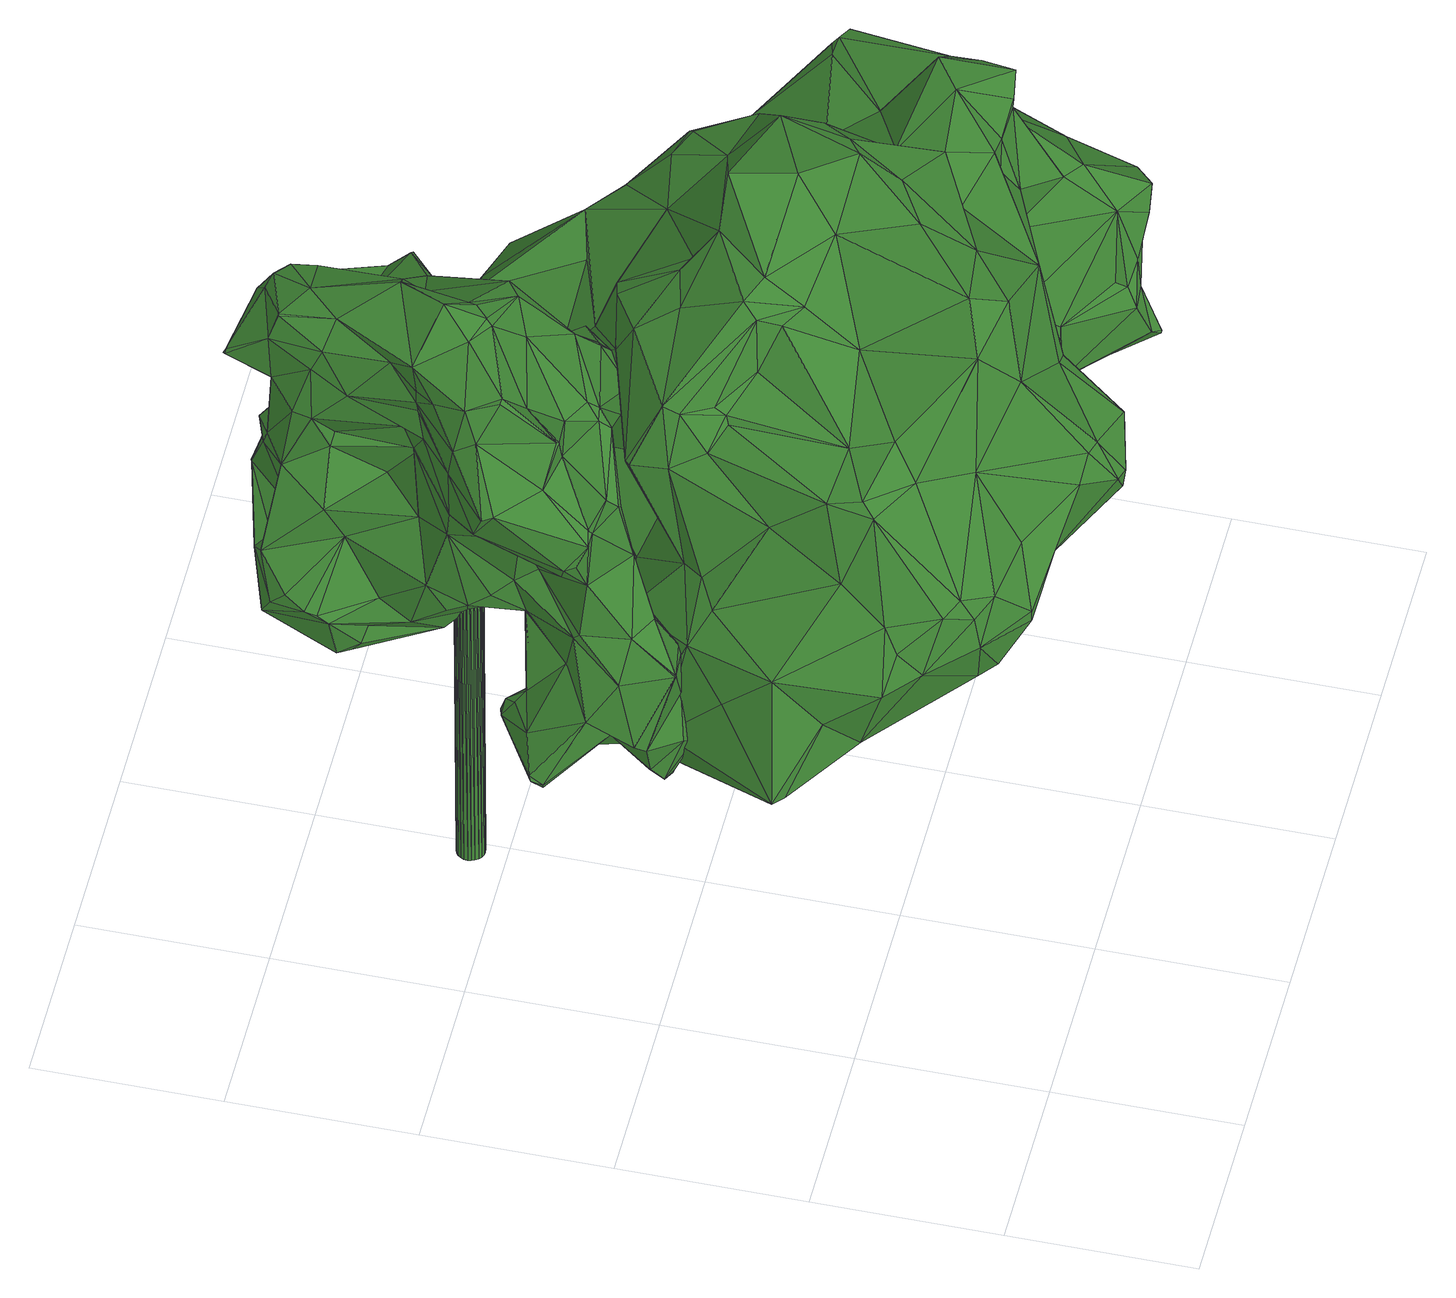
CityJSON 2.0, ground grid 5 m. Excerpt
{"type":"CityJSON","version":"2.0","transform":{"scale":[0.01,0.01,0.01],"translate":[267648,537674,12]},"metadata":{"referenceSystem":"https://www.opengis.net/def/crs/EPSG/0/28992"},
"CityObjects":{
"tree1":{"type":"SolitaryVegetationObject","attributes":{"gtid":83,"crown_width_m":9.81,"crown_median_z":25.96,"crown_r50_m":0.417,"crown_porosity":0.888,"trunk_H_m":12.98,"trunk_DBH_m":0.742,"trunk_radius_m":0.371,"trunk_base_height_m":12.98,"original_gtid":"83"},"geometry":[{"type":"Solid","lod":"3","boundaries":[[[[0,1,2]],[[3,4,5]],[[6,7,8]],[[9,10,11]],[[12,9,11]],[[6,13,14]],[[15,16,17]],[[16,18,17]],[[19,20,21]],[[8,21,20]],[[22,23,24]],[[25,24,23]],[[26,27,28]],[[26,28,29]],[[22,30,31]],[[32,33,34]],[[2,35,0]],[[36,1,0]],[[37,38,39]],[[40,41,42]],[[40,1,41]],[[19,43,44]],[[45,44,43]],[[46,47,48]],[[49,22,50]],[[51,52,53]],[[54,55,56]],[[57,58,59]],[[60,61,62]],[[63,64,65]],[[50,66,49]],[[67,68,69]],[[70,71,72]],[[73,47,74]],[[42,75,40]],[[13,76,77]],[[78,79,80]],[[81,82,83]],[[33,84,66]],[[85,86,87]],[[88,89,90]],[[91,92,27]],[[93,94,95]],[[96,97,54]],[[98,51,12]],[[99,100,101]],[[99,101,102]],[[34,103,14]],[[88,104,89]],[[105,106,107]],[[42,107,106]],[[108,109,110]],[[78,80,111]],[[112,113,114]],[[115,116,109]],[[117,118,119]],[[120,3,121]],[[122,123,124]],[[125,126,69]],[[17,0,35]],[[54,127,128]],[[96,54,128]],[[129,130,68]],[[95,49,66]],[[120,131,3]],[[4,3,131]],[[1,40,132]],[[1,132,2]],[[112,133,134]],[[117,135,118]],[[136,137,80]],[[138,139,140]],[[12,141,9]],[[10,9,141]],[[135,142,143]],[[51,39,52]],[[51,37,39]],[[13,77,47]],[[144,145,143]],[[143,142,144]],[[146,140,139]],[[147,52,148]],[[123,122,149]],[[2,150,17]],[[151,16,152]],[[77,76,20]],[[76,13,6]],[[76,6,8]],[[53,144,142]],[[14,103,7]],[[47,32,13]],[[27,26,153]],[[93,154,155]],[[116,156,157]],[[5,91,158]],[[65,159,160]],[[161,55,137]],[[98,90,89]],[[160,162,65]],[[84,33,163]],[[3,5,121]],[[158,121,5]],[[131,125,164]],[[165,98,104]],[[82,166,70]],[[79,78,167]],[[89,104,98]],[[154,168,155]],[[104,88,113]],[[169,170,171]],[[70,166,172]],[[173,174,145]],[[175,176,177]],[[5,27,92]],[[5,92,91]],[[178,179,154]],[[178,154,93]],[[95,180,49]],[[94,180,95]],[[21,31,30]],[[179,181,168]],[[154,179,168]],[[121,158,167]],[[7,31,182]],[[34,33,103]],[[183,181,179]],[[28,5,4]],[[131,164,28]],[[184,185,83]],[[42,114,107]],[[143,174,172]],[[186,187,188]],[[64,172,166]],[[50,31,7]],[[189,190,73]],[[17,191,15]],[[192,193,194]],[[33,50,7]],[[195,196,197]],[[195,197,129]],[[172,174,70]],[[8,20,76]],[[140,198,138]],[[17,35,2]],[[199,130,129]],[[200,178,93]],[[120,78,151]],[[152,201,151]],[[15,196,152]],[[152,16,15]],[[202,203,188]],[[58,193,192]],[[120,151,201]],[[100,204,205]],[[206,207,99]],[[91,153,158]],[[27,153,91]],[[25,208,24]],[[49,180,209]],[[210,211,212]],[[213,210,212]],[[69,68,125]],[[69,126,67]],[[151,78,16]],[[48,62,163]],[[173,54,56]],[[214,60,215]],[[201,131,120]],[[198,85,216]],[[67,129,68]],[[182,31,21]],[[20,217,77]],[[216,138,198]],[[188,187,190]],[[81,83,218]],[[73,48,47]],[[219,48,73]],[[220,169,139]],[[168,181,221]],[[211,203,202]],[[210,203,211]],[[124,100,99]],[[1,36,41]],[[168,221,222]],[[31,50,22]],[[219,62,48]],[[140,86,85]],[[198,140,85]],[[11,44,45]],[[11,45,12]],[[223,30,105]],[[95,110,93]],[[207,224,192]],[[145,174,143]],[[25,87,86]],[[59,58,225]],[[226,123,183]],[[122,227,149]],[[157,109,116]],[[202,119,228]],[[165,113,112]],[[104,113,165]],[[60,229,163]],[[230,134,36]],[[70,174,71]],[[10,119,202]],[[231,10,202]],[[60,163,61]],[[161,137,232]],[[90,43,88]],[[158,153,136]],[[78,111,16]],[[18,16,111]],[[46,48,163]],[[123,226,124]],[[100,124,226]],[[56,233,71]],[[173,56,174]],[[56,71,174]],[[215,162,214]],[[210,162,215]],[[192,102,58]],[[223,19,21]],[[223,88,19]],[[77,217,47]],[[170,234,171]],[[191,235,196]],[[177,72,175]],[[44,217,20]],[[129,67,195]],[[126,195,67]],[[163,62,61]],[[114,113,223]],[[155,222,93]],[[94,93,222]],[[32,34,14]],[[32,14,13]],[[236,237,238]],[[196,195,152]],[[220,138,216]],[[212,228,239]],[[240,127,54]],[[182,21,8]],[[236,139,169]],[[7,182,8]],[[189,11,241]],[[189,241,190]],[[45,43,90]],[[165,37,98]],[[51,98,37]],[[208,25,86]],[[44,20,19]],[[242,86,140]],[[156,59,157]],[[6,14,7]],[[208,243,132]],[[86,243,208]],[[143,64,135]],[[172,64,143]],[[244,245,147]],[[84,229,108]],[[46,32,47]],[[73,190,187]],[[57,156,246]],[[214,246,60]],[[150,132,243]],[[132,150,2]],[[207,192,247]],[[205,204,59]],[[60,248,229]],[[87,94,222]],[[87,222,85]],[[219,187,186]],[[215,219,186]],[[163,33,32]],[[130,238,68]],[[44,74,217]],[[11,74,44]],[[127,245,128]],[[186,203,215]],[[68,238,237]],[[36,249,250]],[[36,250,230]],[[234,251,171]],[[54,97,252]],[[54,252,55]],[[217,74,47]],[[193,162,160]],[[253,147,148]],[[157,59,204]],[[129,197,199]],[[0,17,254]],[[18,254,17]],[[111,80,255]],[[111,255,18]],[[238,130,199]],[[199,236,238]],[[79,167,136]],[[168,222,155]],[[215,62,219]],[[184,247,185]],[[46,163,32]],[[95,84,108]],[[49,23,22]],[[152,195,201]],[[60,62,215]],[[114,42,41]],[[75,42,106]],[[87,256,257]],[[96,128,255]],[[96,255,80]],[[79,136,80]],[[128,18,255]],[[147,245,240]],[[57,246,214]],[[114,41,133]],[[196,15,191]],[[17,150,191]],[[150,243,191]],[[18,128,245]],[[244,18,245]],[[18,244,254]],[[55,161,233]],[[142,135,258]],[[117,258,135]],[[127,240,245]],[[121,167,120]],[[78,120,167]],[[55,96,137]],[[80,137,96]],[[185,218,83]],[[136,167,158]],[[200,110,109]],[[188,203,186]],[[193,214,162]],[[237,236,29]],[[147,145,52]],[[147,240,145]],[[144,52,145]],[[53,52,144]],[[177,169,251]],[[214,193,57]],[[171,251,169]],[[55,233,56]],[[218,160,81]],[[159,81,160]],[[161,232,71]],[[94,257,180]],[[87,257,94]],[[192,224,102]],[[259,102,224]],[[260,176,137]],[[259,224,206]],[[261,206,224]],[[205,59,262]],[[175,72,263]],[[57,59,156]],[[159,166,81]],[[82,81,166]],[[161,71,233]],[[65,166,159]],[[64,166,65]],[[264,220,216]],[[169,220,264]],[[38,148,39]],[[210,265,162]],[[65,162,265]],[[39,148,52]],[[70,72,82]],[[193,58,57]],[[247,266,185]],[[192,266,247]],[[28,164,29]],[[227,216,181]],[[199,139,236]],[[253,254,244]],[[253,244,147]],[[254,249,0]],[[254,253,249]],[[0,249,36]],[[65,265,63]],[[108,110,95]],[[134,267,112]],[[188,241,231]],[[190,241,188]],[[11,231,241]],[[11,10,231]],[[202,188,231]],[[262,59,225]],[[205,262,225]],[[117,51,258]],[[268,117,269]],[[142,258,53]],[[119,269,117]],[[222,270,85]],[[51,117,268]],[[51,268,12]],[[141,269,10]],[[132,40,75]],[[132,75,208]],[[208,75,24]],[[223,107,114]],[[37,165,267]],[[122,216,227]],[[226,271,100]],[[123,149,183]],[[230,250,38]],[[102,101,58]],[[133,41,134]],[[64,63,118]],[[64,118,135]],[[119,118,239]],[[63,212,239]],[[169,264,170]],[[73,187,219]],[[141,12,269]],[[268,269,12]],[[271,204,100]],[[215,203,210]],[[177,176,169]],[[260,169,176]],[[124,99,122]],[[272,24,75]],[[19,88,43]],[[242,140,146]],[[247,184,251]],[[251,234,247]],[[122,99,207]],[[225,101,205]],[[122,264,216]],[[175,263,232]],[[178,271,179]],[[178,157,271]],[[179,271,183]],[[272,22,24]],[[153,26,136]],[[29,136,26]],[[271,157,204]],[[183,271,226]],[[156,273,246]],[[95,66,84]],[[256,209,180]],[[230,267,134]],[[165,112,267]],[[134,41,36]],[[38,267,230]],[[37,267,38]],[[185,266,218]],[[194,218,266]],[[194,266,192]],[[33,66,50]],[[21,30,223]],[[25,256,87]],[[112,114,133]],[[253,250,249]],[[253,148,250]],[[148,38,250]],[[207,261,224]],[[261,207,206]],[[234,170,264]],[[71,232,263]],[[71,263,72]],[[213,212,265]],[[10,269,119]],[[265,212,63]],[[183,149,181]],[[227,181,149]],[[100,205,101]],[[213,265,210]],[[228,119,239]],[[211,202,228]],[[212,211,228]],[[126,131,195]],[[201,195,131]],[[125,131,126]],[[4,131,28]],[[105,107,223]],[[5,28,27]],[[29,260,136]],[[137,136,260]],[[240,274,145]],[[173,145,274]],[[235,146,196]],[[235,242,146]],[[29,236,260]],[[169,260,236]],[[33,7,103]],[[242,235,86]],[[209,25,23]],[[209,23,49]],[[138,220,139]],[[243,235,191]],[[86,235,243]],[[197,196,146]],[[180,257,256]],[[72,177,184]],[[256,25,209]],[[115,229,248]],[[115,108,229]],[[116,248,156]],[[115,248,116]],[[273,156,248]],[[273,248,60]],[[229,84,163]],[[60,246,273]],[[93,110,200]],[[82,72,83]],[[184,83,72]],[[259,99,102]],[[177,251,184]],[[206,99,259]],[[88,223,113]],[[178,109,157]],[[200,109,178]],[[115,109,108]],[[189,74,11]],[[73,74,189]],[[12,45,90]],[[12,90,98]],[[197,139,199]],[[146,139,197]],[[239,118,63]],[[54,274,240]],[[54,173,274]],[[51,53,258]],[[58,101,225]],[[234,264,207]],[[264,122,207]],[[234,207,247]],[[232,137,176]],[[232,176,175]],[[272,106,22]],[[75,106,272]],[[85,270,216]],[[216,270,181]],[[105,30,106]],[[22,106,30]],[[222,221,270]],[[181,270,221]],[[237,164,68]],[[125,68,164]],[[29,164,237]],[[55,252,96]],[[97,96,252]],[[218,194,160]],[[193,160,194]],[[275,276,277]],[[275,277,278]],[[278,277,279]],[[278,279,280]],[[277,276,281]],[[277,281,279]],[[279,281,282]],[[279,282,280]],[[281,276,283]],[[281,283,282]],[[282,283,284]],[[282,284,280]],[[283,276,285]],[[283,285,284]],[[284,285,286]],[[284,286,280]],[[285,276,287]],[[285,287,286]],[[286,287,288]],[[286,288,280]],[[287,276,289]],[[287,289,288]],[[288,289,290]],[[288,290,280]],[[289,276,291]],[[289,291,290]],[[290,291,292]],[[290,292,280]],[[291,276,293]],[[291,293,292]],[[292,293,294]],[[292,294,280]],[[293,276,295]],[[293,295,294]],[[294,295,296]],[[294,296,280]],[[295,276,297]],[[295,297,296]],[[296,297,298]],[[296,298,280]],[[297,276,299]],[[297,299,298]],[[298,299,300]],[[298,300,280]],[[299,276,301]],[[299,301,300]],[[300,301,302]],[[300,302,280]],[[301,276,303]],[[301,303,302]],[[302,303,304]],[[302,304,280]],[[303,276,305]],[[303,305,304]],[[304,305,306]],[[304,306,280]],[[305,276,307]],[[305,307,306]],[[306,307,308]],[[306,308,280]],[[307,276,309]],[[307,309,308]],[[308,309,310]],[[308,310,280]],[[309,276,311]],[[309,311,310]],[[310,311,312]],[[310,312,280]],[[311,276,313]],[[311,313,312]],[[312,313,314]],[[312,314,280]],[[313,276,315]],[[313,315,314]],[[314,315,316]],[[314,316,280]],[[315,276,317]],[[315,317,316]],[[316,317,318]],[[316,318,280]],[[317,276,319]],[[317,319,318]],[[318,319,320]],[[318,320,280]],[[319,276,321]],[[319,321,320]],[[320,321,322]],[[320,322,280]],[[321,276,323]],[[321,323,322]],[[322,323,324]],[[322,324,280]],[[323,276,275]],[[323,275,324]],[[324,275,278]],[[324,278,280]]]]}]},
"tree2":{"type":"SolitaryVegetationObject","attributes":{"gtid":82,"crown_width_m":16.94,"crown_median_z":25.15,"crown_r50_m":0.463,"crown_porosity":0.866,"trunk_H_m":12.07,"trunk_DBH_m":1.29,"trunk_radius_m":0.643,"trunk_base_height_m":13.08,"original_gtid":"82"},"geometry":[{"type":"Solid","lod":"3","boundaries":[[[[325,326,327]],[[328,329,330]],[[331,332,333]],[[334,335,336]],[[337,335,334]],[[338,339,340]],[[341,342,343]],[[344,345,346]],[[347,348,349]],[[343,350,341]],[[351,352,353]],[[354,355,356]],[[357,358,359]],[[360,361,362]],[[363,364,365]],[[366,367,368]],[[369,370,371]],[[372,373,374]],[[375,376,332]],[[377,372,378]],[[379,380,381]],[[382,383,384]],[[385,383,382]],[[386,332,376]],[[387,388,389]],[[388,390,391]],[[376,392,386]],[[328,330,393]],[[391,394,389]],[[395,394,391]],[[375,396,397]],[[398,349,350]],[[399,400,398]],[[401,333,402]],[[367,403,404]],[[405,406,407]],[[405,408,406]],[[409,383,385]],[[410,411,412]],[[413,414,415]],[[375,332,416]],[[372,374,378]],[[417,400,418]],[[419,364,420]],[[420,421,419]],[[422,423,424]],[[424,423,425]],[[426,423,427]],[[397,376,375]],[[428,429,341]],[[341,429,331]],[[430,431,432]],[[433,434,435]],[[331,333,436]],[[437,438,427]],[[436,342,341]],[[436,341,331]],[[360,362,340]],[[439,336,440]],[[439,441,336]],[[442,443,351]],[[384,444,382]],[[445,418,446]],[[346,412,447]],[[406,408,448]],[[449,450,451]],[[452,441,453]],[[452,392,441]],[[398,400,417]],[[380,454,455]],[[388,387,325]],[[368,367,456]],[[457,458,459]],[[460,458,457]],[[461,462,463]],[[464,465,437]],[[437,465,466]],[[467,468,469]],[[470,471,472]],[[459,355,457]],[[373,473,374]],[[419,421,474]],[[475,394,395]],[[476,477,414]],[[383,478,384]],[[479,448,408]],[[480,370,369]],[[481,456,482]],[[430,432,483]],[[397,484,376]],[[371,485,439]],[[392,484,441]],[[376,484,392]],[[486,487,327]],[[488,342,436]],[[363,440,335]],[[390,489,391]],[[441,484,397]],[[452,401,392]],[[432,490,483]],[[491,404,403]],[[492,403,366]],[[493,494,400]],[[482,495,409]],[[496,362,497]],[[360,498,361]],[[356,459,354]],[[377,340,362]],[[496,377,362]],[[442,498,360]],[[379,454,380]],[[445,442,499]],[[500,501,328]],[[333,401,452]],[[486,502,487]],[[503,495,462]],[[503,462,504]],[[333,386,402]],[[401,402,386]],[[401,386,392]],[[360,443,442]],[[505,493,506]],[[343,398,350]],[[507,338,340]],[[351,353,499]],[[442,351,499]],[[508,399,343]],[[343,342,508]],[[398,343,399]],[[393,416,509]],[[393,509,510]],[[470,511,512]],[[470,512,344]],[[513,514,515]],[[513,515,516]],[[517,518,327]],[[451,327,518]],[[497,361,381]],[[519,520,333]],[[436,333,520]],[[346,521,412]],[[482,456,522]],[[523,524,442]],[[507,340,525]],[[347,526,511]],[[337,527,435]],[[528,529,352]],[[353,352,529]],[[522,456,367]],[[508,400,399]],[[333,332,386]],[[405,407,530]],[[531,530,357]],[[531,357,431]],[[447,344,346]],[[470,344,447]],[[342,506,508]],[[532,370,381]],[[533,361,498]],[[354,528,352]],[[534,514,513]],[[439,490,371]],[[443,466,351]],[[352,351,466]],[[535,466,443]],[[535,438,466]],[[536,537,481]],[[441,439,485]],[[472,348,470]],[[423,538,464]],[[538,423,422]],[[368,539,540]],[[456,539,368]],[[475,395,479]],[[541,542,491]],[[543,544,545]],[[346,449,451]],[[430,483,477]],[[546,456,481]],[[444,547,548]],[[470,348,549]],[[417,516,550]],[[388,540,390]],[[367,404,522]],[[496,455,377]],[[433,410,434]],[[366,368,486]],[[522,404,482]],[[551,468,552]],[[389,394,553]],[[390,540,539]],[[477,415,414]],[[391,489,395]],[[393,330,416]],[[448,395,547]],[[479,395,448]],[[554,555,556]],[[472,471,557]],[[391,389,388]],[[458,460,558]],[[559,560,472]],[[482,404,495]],[[546,390,539]],[[546,539,456]],[[382,561,385]],[[385,561,409]],[[482,409,481]],[[536,409,561]],[[536,481,409]],[[562,512,511]],[[548,561,444]],[[536,561,548]],[[444,561,382]],[[526,563,562]],[[515,550,516]],[[459,458,528]],[[438,338,564]],[[412,517,410]],[[451,450,327]],[[478,565,566]],[[549,511,470]],[[525,567,507]],[[562,511,526]],[[369,490,480]],[[566,457,424]],[[568,533,505]],[[569,570,556]],[[410,517,434]],[[423,551,552]],[[513,571,542]],[[438,564,426]],[[464,437,427]],[[423,464,427]],[[492,541,491]],[[569,555,572]],[[457,543,460]],[[432,357,359]],[[426,427,438]],[[396,329,573]],[[331,429,510]],[[574,359,358]],[[544,461,571]],[[545,575,576]],[[513,563,534]],[[325,327,487]],[[441,485,453]],[[463,462,491]],[[544,571,513]],[[366,450,449]],[[486,450,366]],[[551,423,564]],[[426,564,423]],[[432,431,357]],[[355,465,577]],[[341,350,560]],[[527,501,578]],[[467,469,473]],[[528,354,459]],[[568,505,506]],[[517,326,579]],[[434,517,579]],[[474,579,580]],[[326,580,579]],[[409,581,383]],[[409,582,581]],[[424,457,577]],[[557,583,472]],[[584,585,329]],[[501,584,329]],[[428,510,429]],[[476,556,570]],[[526,347,515]],[[328,501,329]],[[337,420,335]],[[409,495,582]],[[451,521,346]],[[451,518,521]],[[546,489,390]],[[388,487,540]],[[325,487,388]],[[434,579,474]],[[536,548,489]],[[548,547,489]],[[491,495,404]],[[547,395,489]],[[466,438,437]],[[327,326,517]],[[541,586,563]],[[534,563,526]],[[371,370,485]],[[370,453,485]],[[438,535,338]],[[459,356,355]],[[587,572,588]],[[532,453,370]],[[576,575,417]],[[589,384,590]],[[589,590,406]],[[379,574,358]],[[380,497,381]],[[381,361,533]],[[497,455,496]],[[380,455,497]],[[432,359,480]],[[574,480,359]],[[574,379,480]],[[370,480,379]],[[370,379,381]],[[492,491,403]],[[591,568,519]],[[367,366,403]],[[354,352,465]],[[355,354,465]],[[586,512,562]],[[373,530,407]],[[528,458,529]],[[535,443,338]],[[431,592,531]],[[568,506,488]],[[332,331,509]],[[584,527,334]],[[345,344,512]],[[408,592,479]],[[542,463,491]],[[593,575,545]],[[594,479,592]],[[531,592,408]],[[552,425,423]],[[414,556,476]],[[515,347,349]],[[553,570,569]],[[381,533,595]],[[381,595,532]],[[371,490,369]],[[543,545,460]],[[545,544,593]],[[387,588,580]],[[387,587,588]],[[474,580,588]],[[559,341,560]],[[416,330,375]],[[577,457,355]],[[466,465,352]],[[338,443,339]],[[475,594,476]],[[479,594,475]],[[377,454,372]],[[396,375,330]],[[329,396,330]],[[414,413,419]],[[452,595,591]],[[536,489,537]],[[334,397,573]],[[328,393,510]],[[583,559,472]],[[583,500,559]],[[377,455,454]],[[374,473,469]],[[594,431,430]],[[513,542,541]],[[419,413,364]],[[477,594,430]],[[476,594,477]],[[408,530,531]],[[408,405,530]],[[594,592,431]],[[596,597,598]],[[440,336,335]],[[444,384,589]],[[449,345,366]],[[583,578,500]],[[541,492,586]],[[418,558,460]],[[518,517,521]],[[412,521,517]],[[418,445,599]],[[499,599,445]],[[600,468,467]],[[406,468,600]],[[325,387,580]],[[325,580,326]],[[342,488,506]],[[373,372,358]],[[346,345,449]],[[507,564,338]],[[507,551,564]],[[593,516,575]],[[549,348,347]],[[546,537,489]],[[523,442,445]],[[588,572,554]],[[554,572,555]],[[360,339,443]],[[340,339,360]],[[424,425,566]],[[445,446,524]],[[543,461,544]],[[543,566,504]],[[543,457,566]],[[543,504,461]],[[552,601,425]],[[598,597,590]],[[406,590,597]],[[600,407,406]],[[600,467,407]],[[552,597,596]],[[553,387,389]],[[556,419,554]],[[556,414,419]],[[486,327,450]],[[419,474,554]],[[602,415,439]],[[552,468,597]],[[364,335,420]],[[364,363,335]],[[588,554,474]],[[394,475,553]],[[553,587,387]],[[523,445,524]],[[417,550,398]],[[417,575,516]],[[590,384,478]],[[468,406,597]],[[349,398,550]],[[349,550,515]],[[418,460,576]],[[460,545,576]],[[418,576,417]],[[334,527,337]],[[337,435,420]],[[547,444,589]],[[547,589,406]],[[547,406,448]],[[464,577,465]],[[476,570,475]],[[553,475,570]],[[428,341,559]],[[557,603,583]],[[433,527,578]],[[397,396,573]],[[412,411,447]],[[527,433,435]],[[603,557,471]],[[578,583,603]],[[582,495,503]],[[578,603,433]],[[603,471,411]],[[447,411,470]],[[471,470,411]],[[433,603,410]],[[434,474,421]],[[526,515,534]],[[435,434,420]],[[420,434,421]],[[586,492,345]],[[366,345,492]],[[477,483,415]],[[440,363,365]],[[440,602,439]],[[440,365,602]],[[413,365,364]],[[602,365,415]],[[415,365,413]],[[534,515,514]],[[591,533,568]],[[505,494,493]],[[559,500,428]],[[513,516,593]],[[593,544,513]],[[542,461,463]],[[461,542,571]],[[510,428,328]],[[500,328,428]],[[582,503,504]],[[497,362,361]],[[480,490,432]],[[379,358,454]],[[372,454,358]],[[584,334,585]],[[507,469,551]],[[532,452,453]],[[416,332,509]],[[519,488,520]],[[591,519,333]],[[333,452,591]],[[501,527,584]],[[488,436,520]],[[508,493,400]],[[493,508,506]],[[519,568,488]],[[368,502,486]],[[540,502,368]],[[505,533,604]],[[533,498,604]],[[532,595,452]],[[591,595,533]],[[415,483,490]],[[415,490,439]],[[577,538,424]],[[424,538,422]],[[562,563,586]],[[585,573,329]],[[498,442,524]],[[605,383,581]],[[478,383,605]],[[481,537,546]],[[425,601,566]],[[596,601,552]],[[596,598,601]],[[569,556,555]],[[577,464,538]],[[560,348,472]],[[560,350,348]],[[378,525,377]],[[340,377,525]],[[603,411,410]],[[349,348,350]],[[345,512,586]],[[498,524,604]],[[549,347,511]],[[491,462,495]],[[461,504,462]],[[500,578,501]],[[553,572,587]],[[569,572,553]],[[400,494,446]],[[530,358,357]],[[373,358,530]],[[467,373,407]],[[400,446,418]],[[510,509,331]],[[336,441,606]],[[336,606,334]],[[334,606,397]],[[397,606,441]],[[353,599,499]],[[353,558,599]],[[418,599,558]],[[458,558,529]],[[529,558,353]],[[494,524,446]],[[505,524,494]],[[505,604,524]],[[590,478,598]],[[601,598,478]],[[566,601,478]],[[605,565,478]],[[581,582,565]],[[504,565,582]],[[566,565,504]],[[605,581,565]],[[334,573,585]],[[467,473,373]],[[525,378,567]],[[378,374,567]],[[540,487,502]],[[567,469,507]],[[469,468,551]],[[567,374,469]],[[513,541,563]],[[607,608,609]],[[607,609,610]],[[610,609,611]],[[610,611,612]],[[609,608,613]],[[609,613,611]],[[611,613,614]],[[611,614,612]],[[613,608,615]],[[613,615,614]],[[614,615,616]],[[614,616,612]],[[615,608,617]],[[615,617,616]],[[616,617,618]],[[616,618,612]],[[617,608,619]],[[617,619,618]],[[618,619,620]],[[618,620,612]],[[619,608,621]],[[619,621,620]],[[620,621,622]],[[620,622,612]],[[621,608,623]],[[621,623,622]],[[622,623,624]],[[622,624,612]],[[623,608,625]],[[623,625,624]],[[624,625,626]],[[624,626,612]],[[625,608,627]],[[625,627,626]],[[626,627,628]],[[626,628,612]],[[627,608,629]],[[627,629,628]],[[628,629,630]],[[628,630,612]],[[629,608,631]],[[629,631,630]],[[630,631,632]],[[630,632,612]],[[631,608,633]],[[631,633,632]],[[632,633,634]],[[632,634,612]],[[633,608,635]],[[633,635,634]],[[634,635,636]],[[634,636,612]],[[635,608,637]],[[635,637,636]],[[636,637,638]],[[636,638,612]],[[637,608,639]],[[637,639,638]],[[638,639,640]],[[638,640,612]],[[639,608,641]],[[639,641,640]],[[640,641,642]],[[640,642,612]],[[641,608,643]],[[641,643,642]],[[642,643,644]],[[642,644,612]],[[643,608,645]],[[643,645,644]],[[644,645,646]],[[644,646,612]],[[645,608,647]],[[645,647,646]],[[646,647,648]],[[646,648,612]],[[647,608,649]],[[647,649,648]],[[648,649,650]],[[648,650,612]],[[649,608,651]],[[649,651,650]],[[650,651,652]],[[650,652,612]],[[651,608,653]],[[651,653,652]],[[652,653,654]],[[652,654,612]],[[653,608,655]],[[653,655,654]],[[654,655,656]],[[654,656,612]],[[655,608,607]],[[655,607,656]],[[656,607,610]],[[656,610,612]]]]}]}
},
"vertices":[
[117,1211,1684],[74,1444,1780],[98,1269,1601],[168,1062,849],[170,1066,848],[208,1036,776],[544,2140,1961],[404,2098,1932],[407,2072,2024],[656,1698,1854],[766,1678,1755],[735,1767,1895],[686,1546,1982],[569,2165,1927],[428,2212,1840],[130,1235,1340],[158,1109,1326],[143,1219,1514],[290,1134,1492],[502,1782,2113],[515,2016,2020],[422,1927,2026],[378,1890,1798],[395,1749,1702],[342,1686,1728],[373,1718,1654],[239,1083,899],[248,1025,765],[215,1095,887],[257,1237,956],[379,1779,1948],[386,1955,1935],[586,2186,1788],[441,2099,1751],[424,2218,1829],[106,1239,1615],[166,1338,1810],[524,1465,1966],[413,1340,1803],[506,1304,1786],[66,1473,1768],[184,1514,1917],[188,1575,1870],[504,1778,2113],[607,1800,2010],[566,1734,2023],[687,2020,1750],[736,2107,1822],[724,2022,1740],[386,1982,1685],[391,1986,1859],[684,1377,1830],[510,1273,1768],[734,1323,1748],[441,1314,1402],[555,1214,1218],[593,1262,1238],[658,1839,1226],[705,1745,1052],[557,1876,1192],[732,1962,1470],[685,1936,1616],[754,1964,1640],[861,1518,1504],[869,1486,1509],[937,1597,1347],[392,2034,1691],[41,1344,889],[202,1453,918],[36,1339,876],[736,1313,1255],[666,1244,1230],[717,1326,1107],[821,1888,1811],[652,1929,1821],[218,1593,1753],[582,2125,1977],[621,2091,1978],[147,992,1230],[287,1012,1164],[297,1021,1182],[802,1547,1159],[765,1366,1097],[760,1367,1096],[479,2118,1502],[279,1664,1260],[271,1608,1471],[368,1704,1410],[425,1653,2146],[489,1584,2091],[496,1605,2089],[247,1019,776],[245,1022,766],[331,2100,1228],[356,1944,1389],[409,2066,1470],[336,1125,1262],[327,1225,1240],[629,1509,1995],[574,1752,942],[469,1874,907],[576,1755,945],[657,1723,885],[422,2214,1829],[459,1550,2081],[297,1693,1948],[323,1700,1879],[256,1640,1958],[533,2141,1406],[570,2179,1286],[451,2053,1275],[239,1069,1326],[246,1461,2032],[373,1577,2079],[210,1549,2003],[577,2148,1398],[575,2181,1285],[777,1426,1720],[794,1475,1666],[790,1475,1668],[104,1058,984],[223,990,913],[429,1653,951],[356,1873,892],[467,1871,904],[56,1312,839],[37,1307,867],[394,1213,1512],[319,1152,1482],[112,1367,968],[201,1419,972],[138,1158,983],[118,1505,1658],[230,1462,2029],[240,1320,1912],[869,1393,1660],[305,1073,1033],[396,1196,1157],[290,1572,1203],[268,1407,1243],[249,1550,1247],[666,1526,1821],[771,1304,1696],[784,1276,1562],[733,1248,1617],[678,1258,1570],[251,1400,1261],[479,1235,1736],[472,1266,1761],[335,1844,944],[118,1279,1557],[143,994,1230],[109,1131,1202],[279,997,847],[272,2062,1110],[262,2023,1155],[603,2036,1224],[527,2057,1118],[280,977,861],[920,1565,1291],[887,1656,1206],[587,1200,1202],[783,1783,1350],[559,2069,1600],[131,1333,911],[449,1534,2069],[831,1483,1312],[278,1009,1030],[240,1968,1130],[425,1434,1138],[502,1570,1012],[530,1530,1066],[791,1322,1419],[620,1412,1364],[754,1326,1425],[619,1254,1145],[499,1262,1187],[647,1313,1125],[393,2131,1171],[287,2087,1057],[436,1946,1539],[247,1906,1094],[404,2071,2021],[310,1901,922],[630,1482,1128],[739,1589,1116],[824,1884,1692],[822,1893,1717],[830,1771,1769],[834,1832,1859],[850,1830,1845],[276,1375,1396],[735,1719,1030],[801,1702,1108],[784,1660,1117],[87,1210,1071],[137,1254,1318],[214,1289,1135],[253,1606,1210],[216,1392,1005],[414,2093,1206],[83,1085,1012],[790,1676,1719],[776,1822,1636],[437,1954,1027],[436,1924,1018],[659,1708,825],[647,1648,871],[206,1588,1618],[456,1939,1574],[754,1786,1471],[702,1758,1560],[638,1567,1468],[662,1631,1366],[730,1829,1328],[848,1923,1470],[283,1703,1113],[645,2027,1964],[790,1576,1137],[777,1957,1676],[305,1566,1202],[244,1936,1118],[360,1892,1299],[308,1706,2022],[672,1650,835],[596,1730,1050],[386,1920,883],[356,1830,992],[651,1669,1638],[542,2153,1489],[243,1314,1909],[792,1687,1749],[604,1195,1178],[590,1228,1229],[540,1585,1012],[260,1434,1356],[251,1384,993],[238,1463,901],[224,1447,956],[728,1486,1509],[512,1290,1597],[819,1765,1788],[248,1491,1299],[218,1409,1560],[340,1184,1603],[357,1183,1587],[583,1879,1417],[631,1627,1020],[584,2126,1388],[147,1217,1713],[270,1313,1832],[558,1491,1094],[498,1259,1191],[335,1215,1625],[150,1208,1698],[270,1084,1313],[482,1719,1543],[508,1817,1399],[767,1336,1721],[662,1710,828],[295,1272,1076],[669,1647,833],[418,1851,1054],[635,1247,1154],[459,1600,994],[821,1609,1337],[743,1600,1108],[315,1414,1936],[680,1474,1817],[684,1502,1814],[339,1798,1119],[424,1986,1012],[342,1700,1830],[550,2081,1380],[559,1414,1587],[512,1595,98],[475,1595,98],[511,1604,98],[508,1601,1396],[507,1610,1396],[471,1601,1396],[507,1614,98],[503,1619,1396],[501,1621,98],[498,1627,1396],[494,1627,98],[490,1633,1396],[485,1631,98],[481,1636,1396],[475,1632,98],[471,1638,1395],[466,1631,98],[462,1637,1395],[457,1627,98],[453,1633,1395],[449,1621,98],[445,1627,1395],[443,1614,98],[439,1619,1395],[439,1605,98],[435,1610,1396],[438,1595,98],[434,1601,1396],[439,1586,98],[435,1591,1396],[443,1577,98],[439,1582,1396],[449,1569,98],[445,1575,1396],[456,1563,98],[453,1569,1396],[465,1559,98],[461,1565,1396],[475,1558,98],[471,1564,1396],[484,1559,98],[481,1565,1396],[493,1563,98],[490,1568,1396],[501,1569,98],[497,1574,1396],[507,1576,98],[503,1582,1396],[511,1585,98],[507,1591,1396],
[346,617,1454],[318,939,1307],[197,759,1213],[904,1669,1112],[890,1685,1194],[895,1792,1119],[1234,1557,1025],[1113,1767,1228],[1318,1652,1370],[875,1460,1531],[762,1290,1712],[918,1380,1611],[678,1256,1576],[1914,404,1499],[1858,662,1446],[1886,647,1663],[1187,1439,875],[1426,1339,907],[1355,1301,800],[413,971,807],[431,757,895],[274,1018,778],[959,1129,760],[970,1190,748],[1012,1134,741],[1008,1258,753],[1929,575,1054],[1889,273,1008],[1853,505,821],[1752,122,1026],[1721,140,1048],[1746,122,1023],[1268,807,2073],[1395,720,1920],[1316,886,2061],[1908,839,1464],[1812,976,1581],[1904,915,1705],[814,1299,1859],[697,1229,1871],[827,1142,1972],[325,561,906],[512,304,1016],[333,403,1183],[1335,1224,1926],[1378,1245,1877],[1274,1268,1895],[1670,675,1982],[1576,608,1978],[1738,493,1908],[1006,1793,1333],[1134,1760,1404],[1771,668,1881],[1751,583,1907],[1478,919,1824],[1791,976,1789],[1629,1148,1688],[989,36,1338],[1081,83,1249],[1103,67,1424],[1015,50,1249],[1208,1732,1372],[389,663,1691],[395,544,1658],[407,575,1701],[433,330,1370],[523,465,1674],[1256,1677,1488],[933,1710,1081],[576,530,1755],[758,361,1911],[975,1766,1339],[1051,1718,1521],[1320,1151,718],[1390,1214,766],[1528,1017,778],[1280,1666,1464],[1297,1669,1405],[533,360,980],[553,284,1008],[1317,534,1838],[1231,314,1767],[1480,487,1875],[1077,438,1955],[880,193,1116],[402,1172,1171],[430,1201,876],[295,1126,872],[725,1116,1946],[690,945,2049],[888,1055,2074],[898,1794,1114],[1488,915,732],[1676,748,809],[512,1113,1810],[478,1200,1623],[467,1187,1623],[1698,229,1233],[1742,234,1447],[1560,336,1188],[1512,438,1278],[1834,166,1470],[1810,168,1387],[1042,1338,1053],[1091,1585,1116],[1036,887,2170],[1210,770,2089],[1276,987,2106],[550,1187,1198],[415,1034,1354],[673,1088,1438],[1340,1489,1066],[1816,185,1327],[1911,222,1435],[1118,1242,1866],[855,1308,1856],[1193,1470,1729],[1917,705,1170],[1973,562,1262],[951,100,1466],[1759,880,905],[1724,913,917],[318,1129,794],[956,328,1921],[144,713,855],[232,636,1050],[108,738,863],[1351,1442,1568],[1337,1354,1707],[1606,810,1817],[1835,968,1807],[443,282,1198],[1562,334,995],[1730,387,827],[1773,261,879],[1470,546,766],[1150,590,1112],[932,504,1184],[908,548,1182],[1755,184,1269],[1760,177,1168],[1931,287,1300],[1551,485,1853],[1558,440,1671],[1676,486,1837],[626,1216,737],[584,1336,797],[708,1369,745],[1677,484,1868],[453,1084,1649],[781,670,1843],[755,804,1996],[766,909,2067],[1222,244,1256],[879,412,1992],[1353,1059,2014],[590,184,1202],[593,184,1165],[980,1053,2190],[1112,1712,1509],[1253,1378,1779],[255,490,1162],[324,498,1344],[1405,1410,1066],[651,342,1610],[1225,1111,1981],[700,412,957],[627,572,906],[1515,1089,1028],[1647,934,982],[856,257,1083],[1871,948,1806],[1851,991,1763],[1835,916,1394],[1883,598,939],[793,1371,1077],[812,1433,1253],[311,465,1267],[1026,374,1232],[1173,475,1126],[1581,1065,1232],[1487,1227,1034],[1739,511,1736],[1492,1216,852],[1082,1693,1140],[957,1688,1075],[809,1023,807],[525,998,851],[1106,821,988],[1009,939,755],[1037,960,743],[1323,779,712],[275,993,1207],[229,894,1065],[1379,1404,1279],[1382,1442,1112],[274,1056,870],[531,256,1053],[1686,833,1143],[1691,893,1177],[1802,603,1772],[902,939,768],[772,1391,1347],[1797,275,859],[1815,420,780],[1388,592,1951],[1202,660,2027],[1404,1265,1671],[1655,1191,1480],[972,933,762],[1978,333,1366],[854,122,1404],[676,230,1354],[1700,197,1221],[443,297,1297],[384,362,1348],[786,732,843],[817,713,983],[1431,524,917],[1199,756,1007],[1409,631,780],[506,259,1327],[849,271,1751],[911,113,1464],[808,1138,841],[1277,1049,789],[1698,361,1588],[1562,465,1512],[550,643,1730],[509,1068,1794],[556,989,1791],[678,910,2002],[596,1372,824],[1768,525,803],[862,1388,836],[906,1360,797],[947,46,1344],[765,941,853],[789,767,831],[1768,326,1570],[1284,272,1178],[1287,278,1179],[1759,521,1858],[1492,1248,1344],[651,901,1843],[705,850,1967],[1130,707,1109],[553,959,1771],[953,1630,1419],[1317,878,2031],[1371,753,731],[1482,795,768],[1687,171,1164],[715,1329,1135],[371,979,1362],[394,811,1563],[1139,223,1192],[1111,274,1180],[665,1393,865],[827,1464,1305],[894,1534,1323],[693,764,856],[545,952,1747],[485,990,1695],[1104,233,1564],[1149,234,1543],[1406,1340,1418],[1075,583,2019],[1331,749,735],[966,774,2047],[1410,1343,1517],[1251,464,1517],[1240,372,1638],[1203,308,1516],[1795,576,829],[1518,481,1770],[1263,361,1375],[855,1112,1995],[580,1341,899],[1689,944,1246],[1228,244,1228],[1132,1451,1611],[1139,844,107],[1075,845,108],[1137,861,107],[1158,834,1314],[1156,851,1314],[1094,835,1315],[1131,877,107],[1150,867,1315],[1121,890,108],[1140,880,1315],[1108,901,108],[1127,890,1315],[1092,907,108],[1111,897,1316],[1076,909,108],[1095,899,1316],[1059,907,109],[1078,897,1316],[1043,901,109],[1062,891,1316],[1030,891,109],[1049,881,1316],[1020,878,109],[1039,868,1316],[1013,862,109],[1032,852,1316],[1011,846,109],[1030,836,1316],[1013,829,109],[1032,819,1316],[1019,813,109],[1038,803,1316],[1029,800,108],[1048,790,1316],[1042,790,108],[1062,780,1315],[1058,783,108],[1077,773,1315],[1074,781,107],[1094,771,1315],[1091,783,107],[1110,773,1315],[1107,789,107],[1126,779,1314],[1120,799,107],[1139,789,1314],[1130,812,107],[1149,802,1314],[1137,828,107],[1156,818,1314]
]}
